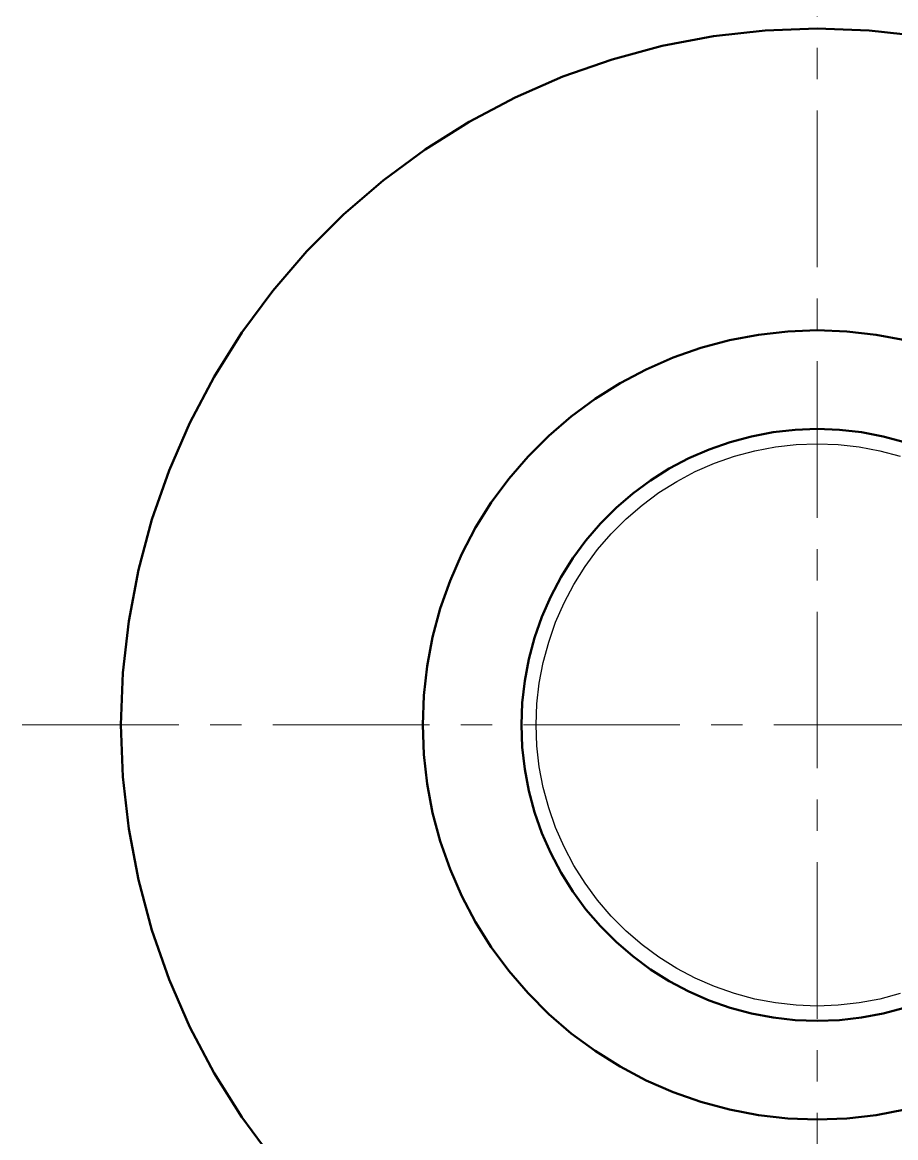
# Model space of a CAD drawing. Header units: millimetres. Extents: x 0 to 420, y 0 to 297.
# Drawn here: x 225.23 to 242.94, y 249.51 to 272.12 of the extents above; entities that cross this region are included whole.
import ezdxf

# ---------------------------------------------------------------- set-up
doc = ezdxf.new("R2010")
doc.units = ezdxf.units.MM
doc.linetypes.add('CENTER', pattern=[5.08, 3.175, -0.635, 0.635, -0.635])
doc.linetypes.add('DASHED', pattern=[1.524, 1.27, -0.254])
for name, color, linetype, lineweight in [('CENTER', 1, 'CENTER', 18), ('HIDDEN', 8, 'DASHED', 25), ('VISIBLE', 7, 'CONTINUOUS', 50)]:
    doc.layers.add(name, color=color, linetype=linetype, lineweight=lineweight)

msp = doc.modelspace()

# ---------------------------------------------------------------- linework, layer by layer
at = {"layer": 'CENTER'}
for p, q in [((241.35323, 241.76), (241.35323, 274)), ((225.23323, 257.88), (257.47323, 257.88))]:
    msp.add_line(p, q, dxfattribs=at)
at = {"layer": 'HIDDEN'}
for points in [[(239.24876, 271.84229), (238.21124, 271.64598)], [(240.29805, 271.96052), (239.24876, 271.84229)], [(241.35323, 272), (240.29805, 271.96052)], [(242.40842, 271.96052), (241.35323, 272)], [(243.45771, 271.84229), (242.40842, 271.96052)], [(238.21124, 271.64598), (237.19129, 271.37269)], [(237.19129, 271.37269), (236.19462, 271.02394)], [(236.19462, 271.02394), (235.2268, 270.60168)], [(235.2268, 270.60168), (234.29323, 270.10828)], [(234.29323, 270.10828), (233.39916, 269.54649)], [(233.39916, 269.54649), (232.54956, 268.91946)], [(232.54956, 268.91946), (231.7492, 268.23069)], [(231.7492, 268.23069), (231.00254, 267.48404)], [(231.00254, 267.48404), (230.31377, 266.68368)], [(230.31377, 266.68368), (229.68674, 265.83408)], [(229.68674, 265.83408), (229.12496, 264.94)], [(239.57307, 265.67942), (240.1609, 265.79065)], [(239.57307, 265.67942), (240.1609, 265.79065)], [(239.57307, 265.67942), (240.1609, 265.79065)], [(240.1609, 265.79065), (240.75539, 265.85763)], [(240.1609, 265.79065), (240.75539, 265.85763)], [(240.1609, 265.79065), (240.75539, 265.85763)], [(240.75539, 265.85763), (241.35323, 265.88)], [(240.75539, 265.85763), (241.35323, 265.88)], [(240.75539, 265.85763), (241.35323, 265.88)], [(241.35323, 265.88), (241.95108, 265.85763)], [(241.35323, 265.88), (241.95108, 265.85763)], [(241.35323, 265.88), (241.95108, 265.85763)], [(241.95108, 265.85763), (242.54557, 265.79065)], [(241.95108, 265.85763), (242.54557, 265.79065)], [(241.95108, 265.85763), (242.54557, 265.79065)], [(242.54557, 265.79065), (243.1334, 265.67942)], [(242.54557, 265.79065), (243.1334, 265.67942)], [(242.54557, 265.79065), (243.1334, 265.67942)], [(238.43051, 265.32699), (238.99519, 265.52458)], [(238.43051, 265.32699), (238.99519, 265.52458)], [(238.43051, 265.32699), (238.99519, 265.52458)], [(238.99519, 265.52458), (239.57307, 265.67942)], [(238.99519, 265.52458), (239.57307, 265.67942)], [(238.99519, 265.52458), (239.57307, 265.67942)], [(237.88217, 265.08775), (238.43051, 265.32699)], [(237.88217, 265.08775), (238.43051, 265.32699)], [(237.88217, 265.08775), (238.43051, 265.32699)], [(237.35323, 264.8082), (237.88217, 265.08775)], [(237.35323, 264.8082), (237.88217, 265.08775)], [(237.35323, 264.8082), (237.88217, 265.08775)], [(229.12496, 264.94), (228.63155, 264.00644)], [(236.84667, 264.48991), (237.35323, 264.8082)], [(236.84667, 264.48991), (237.35323, 264.8082)], [(236.84667, 264.48991), (237.35323, 264.8082)], [(236.36532, 264.13465), (236.84667, 264.48991)], [(236.36532, 264.13465), (236.84667, 264.48991)], [(236.36532, 264.13465), (236.84667, 264.48991)], [(235.91185, 263.74441), (236.36532, 264.13465)], [(235.91185, 263.74441), (236.36532, 264.13465)], [(235.91185, 263.74441), (236.36532, 264.13465)], [(228.63155, 264.00644), (228.2093, 263.03862)], [(235.48882, 263.32138), (235.91185, 263.74441)], [(235.48882, 263.32138), (235.91185, 263.74441)], [(235.48882, 263.32138), (235.91185, 263.74441)], [(239.5847, 263.61344), (240.01811, 263.72957)], [(240.01811, 263.72957), (239.5847, 263.61344)], [(240.01811, 263.72957), (239.5847, 263.61344)], [(239.5847, 263.61344), (240.01811, 263.72957)], [(239.5847, 263.61344), (240.01811, 263.72957)], [(239.85421, 263.68973), (239.85323, 263.68948)], [(239.85323, 263.68948), (239.85375, 263.68961)], [(239.85375, 263.68961), (239.85914, 263.691)], [(239.86052, 263.69135), (239.85421, 263.68973)], [(239.85914, 263.691), (239.87036, 263.69387)], [(239.87266, 263.69446), (239.86052, 263.69135)], [(239.87036, 263.69387), (239.88742, 263.69819)], [(239.89064, 263.699), (239.87266, 263.69446)], [(239.88742, 263.69819), (239.9103, 263.70391)], [(239.91442, 263.70493), (239.89064, 263.699)], [(239.9103, 263.70391), (239.93897, 263.71094)], [(239.94401, 263.71216), (239.91442, 263.70493)], [(239.93897, 263.71094), (239.97341, 263.71919)], [(239.97935, 263.72059), (239.94401, 263.71216)], [(239.97341, 263.71919), (240.01359, 263.72853)], [(240.02043, 263.7301), (239.97935, 263.72059)], [(240.01359, 263.72853), (240.05945, 263.73885)], [(240.01811, 263.72957), (240.45898, 263.81298)], [(240.45898, 263.81298), (240.01811, 263.72957)], [(240.45898, 263.81298), (240.01811, 263.72957)], [(240.01811, 263.72957), (240.45898, 263.81298)], [(240.01811, 263.72957), (240.45898, 263.81298)], [(240.06719, 263.74055), (240.02043, 263.7301)], [(240.05945, 263.73885), (240.11096, 263.74999)], [(240.11957, 263.7518), (240.06719, 263.74055)], [(240.11096, 263.74999), (240.16804, 263.76178)], [(240.17752, 263.76368), (240.11957, 263.7518)], [(240.16804, 263.76178), (240.23067, 263.77405)], [(240.24104, 263.77602), (240.17752, 263.76368)], [(240.23067, 263.77405), (240.299, 263.78666)], [(240.31025, 263.78865), (240.24104, 263.77602)], [(240.299, 263.78666), (240.37285, 263.79936)], [(240.38493, 263.80135), (240.31025, 263.78865)], [(240.37285, 263.79936), (240.45195, 263.81192)], [(240.46481, 263.81386), (240.38493, 263.80135)], [(240.45195, 263.81192), (240.536, 263.82408)], [(240.45898, 263.81298), (240.90485, 263.86322)], [(240.90485, 263.86322), (240.45898, 263.81298)], [(240.90485, 263.86322), (240.45898, 263.81298)], [(240.45898, 263.81298), (240.90485, 263.86322)], [(240.45898, 263.81298), (240.90485, 263.86322)], [(240.54958, 263.82593), (240.46481, 263.81386)], [(240.536, 263.82408), (240.62462, 263.8356)], [(240.63886, 263.83732), (240.54958, 263.82593)], [(240.62462, 263.8356), (240.71743, 263.84622)], [(240.73226, 263.84778), (240.63886, 263.83732)], [(240.71743, 263.84622), (240.814, 263.85572)], [(240.82935, 263.85709), (240.73226, 263.84778)], [(240.814, 263.85572), (240.91387, 263.86389)], [(240.92968, 263.86503), (240.82935, 263.85709)], [(240.90485, 263.86322), (241.35323, 263.88)], [(241.35323, 263.88), (240.90485, 263.86322)], [(241.35323, 263.88), (240.90485, 263.86322)], [(240.90485, 263.86322), (241.35323, 263.88)], [(240.90485, 263.86322), (241.35323, 263.88)], [(240.91387, 263.86389), (241.01657, 263.87055)], [(241.03274, 263.87143), (240.92968, 263.86503)], [(241.01657, 263.87055), (241.12157, 263.87553)], [(241.13805, 263.87614), (241.03274, 263.87143)], [(241.12157, 263.87553), (241.22836, 263.8787)], [(241.24506, 263.87902), (241.13805, 263.87614)], [(241.22836, 263.8787), (241.29065, 263.87967)], [(241.35323, 263.88), (241.24506, 263.87902)], [(241.29065, 263.87967), (241.35323, 263.88)], [(241.35323, 263.88), (241.80162, 263.86322)], [(241.80162, 263.86322), (241.35323, 263.88)], [(241.4159, 263.87967), (241.35323, 263.88)], [(241.35323, 263.88), (241.46141, 263.87902)], [(241.80162, 263.86322), (241.35323, 263.88)], [(241.35323, 263.88), (241.80162, 263.86322)], [(241.35323, 263.88), (241.80162, 263.86322)], [(241.47825, 263.8787), (241.4159, 263.87967)], [(241.46141, 263.87902), (241.56842, 263.87614)], [(241.58504, 263.87552), (241.47825, 263.8787)], [(241.56842, 263.87614), (241.67373, 263.87143)], [(241.69003, 263.87054), (241.58504, 263.87552)], [(241.67373, 263.87143), (241.77679, 263.86503)], [(241.79271, 263.86388), (241.69003, 263.87054)], [(241.77679, 263.86503), (241.87712, 263.85709)], [(241.89257, 263.85571), (241.79271, 263.86388)], [(241.80162, 263.86322), (242.24749, 263.81298)], [(242.24749, 263.81298), (241.80162, 263.86322)], [(242.24749, 263.81298), (241.80162, 263.86322)], [(241.80162, 263.86322), (242.24749, 263.81298)], [(241.80162, 263.86322), (242.24749, 263.81298)], [(241.87712, 263.85709), (241.97421, 263.84778)], [(241.98912, 263.84621), (241.89257, 263.85571)], [(241.97421, 263.84778), (242.06761, 263.83732)], [(242.08192, 263.83559), (241.98912, 263.84621)], [(242.06761, 263.83732), (242.15689, 263.82593)], [(242.17052, 263.82408), (242.08192, 263.83559)], [(242.15689, 263.82593), (242.24166, 263.81386)], [(242.25455, 263.81192), (242.17052, 263.82408)], [(242.24166, 263.81386), (242.32154, 263.80135)], [(242.24749, 263.81298), (242.68836, 263.72957)], [(242.68836, 263.72957), (242.24749, 263.81298)], [(242.68836, 263.72957), (242.24749, 263.81298)], [(242.24749, 263.81298), (242.68836, 263.72957)], [(242.24749, 263.81298), (242.68836, 263.72957)], [(242.33365, 263.79936), (242.25455, 263.81192)], [(242.32154, 263.80135), (242.39622, 263.78865)], [(242.40749, 263.78665), (242.33365, 263.79936)], [(242.39622, 263.78865), (242.46543, 263.77602)], [(242.47581, 263.77405), (242.40749, 263.78665)], [(242.46543, 263.77602), (242.52895, 263.76368)], [(242.53844, 263.76178), (242.47581, 263.77405)], [(242.52895, 263.76368), (242.5869, 263.7518)], [(242.59552, 263.74999), (242.53844, 263.76178)], [(242.5869, 263.7518), (242.63928, 263.74055)], [(242.64702, 263.73885), (242.59552, 263.74999)], [(242.63928, 263.74055), (242.68604, 263.7301)], [(242.69289, 263.72853), (242.64702, 263.73885)], [(242.68604, 263.7301), (242.72711, 263.72059)], [(242.68836, 263.72957), (243.12177, 263.61344)], [(243.12177, 263.61344), (242.68836, 263.72957)], [(243.12177, 263.61344), (242.68836, 263.72957)], [(242.68836, 263.72957), (243.12177, 263.61344)], [(242.68836, 263.72957), (243.12177, 263.61344)], [(242.73306, 263.71918), (242.69289, 263.72853)], [(242.72711, 263.72059), (242.76246, 263.71216)], [(242.76751, 263.71094), (242.73306, 263.71918)], [(242.76246, 263.71216), (242.79204, 263.70493)], [(242.79618, 263.70391), (242.76751, 263.71094)], [(242.79204, 263.70493), (242.81583, 263.699)], [(242.81905, 263.69819), (242.79618, 263.70391)], [(242.81583, 263.699), (242.83381, 263.69446)], [(242.83611, 263.69387), (242.81905, 263.69819)], [(242.83381, 263.69446), (242.84595, 263.69135)], [(242.84733, 263.691), (242.83611, 263.69387)], [(242.84595, 263.69135), (242.85226, 263.68973)], [(242.85272, 263.68961), (242.84733, 263.691)], [(242.85226, 263.68973), (242.85323, 263.68948)], [(242.85323, 263.68948), (242.85272, 263.68961)], [(238.74993, 263.28581), (239.16119, 263.46524)], [(239.16119, 263.46524), (238.74993, 263.28581)], [(239.16119, 263.46524), (238.74993, 263.28581)], [(238.74993, 263.28581), (239.16119, 263.46524)], [(238.74993, 263.28581), (239.16119, 263.46524)], [(239.16119, 263.46524), (239.5847, 263.61344)], [(239.5847, 263.61344), (239.16119, 263.46524)], [(239.5847, 263.61344), (239.16119, 263.46524)], [(239.16119, 263.46524), (239.5847, 263.61344)], [(239.16119, 263.46524), (239.5847, 263.61344)], [(240.08487, 263.43709), (240.50369, 263.51634)], [(240.08487, 263.43709), (240.50369, 263.51634)], [(240.50369, 263.51634), (240.92727, 263.56406)], [(240.50369, 263.51634), (240.92727, 263.56406)], [(240.92727, 263.56406), (241.35323, 263.58)], [(240.92727, 263.56406), (241.35323, 263.58)], [(241.35323, 263.58), (241.7792, 263.56406)], [(241.35323, 263.58), (241.7792, 263.56406)], [(241.7792, 263.56406), (242.20278, 263.51634)], [(241.7792, 263.56406), (242.20278, 263.51634)], [(242.20278, 263.51634), (242.6216, 263.43709)], [(242.20278, 263.51634), (242.6216, 263.43709)], [(235.09858, 262.86792), (235.48882, 263.32138)], [(235.09858, 262.86792), (235.48882, 263.32138)], [(235.09858, 262.86792), (235.48882, 263.32138)], [(238.35323, 263.07615), (238.74993, 263.28581)], [(238.74993, 263.28581), (238.35323, 263.07615)], [(238.74993, 263.28581), (238.35323, 263.07615)], [(238.35323, 263.07615), (238.74993, 263.28581)], [(238.35323, 263.07615), (238.74993, 263.28581)], [(239.27079, 263.18598), (239.67313, 263.32676)], [(239.27079, 263.18598), (239.67313, 263.32676)], [(239.67313, 263.32676), (240.08487, 263.43709)], [(239.67313, 263.32676), (240.08487, 263.43709)], [(242.6216, 263.43709), (243.03334, 263.32676)], [(242.6216, 263.43709), (243.03334, 263.32676)], [(228.2093, 263.03862), (227.86055, 262.04194)], [(237.97331, 262.83743), (238.35323, 263.07615)], [(238.35323, 263.07615), (237.97331, 262.83743)], [(238.35323, 263.07615), (237.97331, 262.83743)], [(237.97331, 262.83743), (238.35323, 263.07615)], [(237.97331, 262.83743), (238.35323, 263.07615)], [(238.50323, 262.81634), (238.8801, 263.01552)], [(238.50323, 262.81634), (238.8801, 263.01552)], [(238.8801, 263.01552), (239.27079, 263.18598)], [(238.8801, 263.01552), (239.27079, 263.18598)], [(234.74332, 262.38656), (235.09858, 262.86792)], [(234.74332, 262.38656), (235.09858, 262.86792)], [(234.74332, 262.38656), (235.09858, 262.86792)], [(237.6123, 262.57099), (237.97331, 262.83743)], [(237.97331, 262.83743), (237.6123, 262.57099)], [(237.97331, 262.83743), (237.6123, 262.57099)], [(237.6123, 262.57099), (237.97331, 262.83743)], [(237.6123, 262.57099), (237.97331, 262.83743)], [(238.14231, 262.58956), (238.50323, 262.81634)], [(238.14231, 262.58956), (238.50323, 262.81634)], [(237.2722, 262.27831), (237.6123, 262.57099)], [(237.6123, 262.57099), (237.2722, 262.27831)], [(237.6123, 262.57099), (237.2722, 262.27831)], [(237.2722, 262.27831), (237.6123, 262.57099)], [(237.2722, 262.27831), (237.6123, 262.57099)], [(237.79934, 262.33644), (238.14231, 262.58956)], [(237.79934, 262.33644), (238.14231, 262.58956)], [(234.42503, 261.88), (234.74332, 262.38656)], [(234.42503, 261.88), (234.74332, 262.38656)], [(234.42503, 261.88), (234.74332, 262.38656)], [(237.47625, 262.0584), (237.79934, 262.33644)], [(237.47625, 262.0584), (237.79934, 262.33644)], [(236.95492, 261.96104), (237.2722, 262.27831)], [(237.2722, 262.27831), (236.95492, 261.96104)], [(237.2722, 262.27831), (236.95492, 261.96104)], [(236.95492, 261.96104), (237.2722, 262.27831)], [(236.95492, 261.96104), (237.2722, 262.27831)], [(227.86055, 262.04194), (227.58725, 261.022)], [(234.14548, 261.35107), (234.42503, 261.88)], [(234.14548, 261.35107), (234.42503, 261.88)], [(234.14548, 261.35107), (234.42503, 261.88)], [(236.66225, 261.62094), (236.95492, 261.96104)], [(236.95492, 261.96104), (236.66225, 261.62094)], [(236.95492, 261.96104), (236.66225, 261.62094)], [(236.66225, 261.62094), (236.95492, 261.96104)], [(236.66225, 261.62094), (236.95492, 261.96104)], [(237.17484, 261.75698), (237.47625, 262.0584)], [(237.17484, 261.75698), (237.47625, 262.0584)], [(236.8968, 261.43389), (237.17484, 261.75698)], [(236.8968, 261.43389), (237.17484, 261.75698)], [(236.3958, 261.25992), (236.66225, 261.62094)], [(236.66225, 261.62094), (236.3958, 261.25992)], [(236.66225, 261.62094), (236.3958, 261.25992)], [(236.3958, 261.25992), (236.66225, 261.62094)], [(236.3958, 261.25992), (236.66225, 261.62094)], [(236.64367, 261.09092), (236.8968, 261.43389)], [(236.64367, 261.09092), (236.8968, 261.43389)], [(233.90624, 260.80273), (234.14548, 261.35107)], [(233.90624, 260.80273), (234.14548, 261.35107)], [(233.90624, 260.80273), (234.14548, 261.35107)], [(236.15708, 260.88), (236.3958, 261.25992)], [(236.3958, 261.25992), (236.15708, 260.88)], [(236.3958, 261.25992), (236.15708, 260.88)], [(236.15708, 260.88), (236.3958, 261.25992)], [(236.15708, 260.88), (236.3958, 261.25992)], [(227.58725, 261.022), (227.39094, 259.98448)], [(236.41689, 260.73), (236.64367, 261.09092)], [(236.41689, 260.73), (236.64367, 261.09092)], [(233.70865, 260.23804), (233.90624, 260.80273)], [(233.70865, 260.23804), (233.90624, 260.80273)], [(233.70865, 260.23804), (233.90624, 260.80273)], [(235.94742, 260.4833), (236.15708, 260.88)], [(236.15708, 260.88), (235.94742, 260.4833)], [(236.15708, 260.88), (235.94742, 260.4833)], [(235.94742, 260.4833), (236.15708, 260.88)], [(235.94742, 260.4833), (236.15708, 260.88)], [(236.21771, 260.35314), (236.41689, 260.73)], [(236.21771, 260.35314), (236.41689, 260.73)], [(235.76799, 260.07205), (235.94742, 260.4833)], [(235.94742, 260.4833), (235.76799, 260.07205)], [(235.94742, 260.4833), (235.76799, 260.07205)], [(235.76799, 260.07205), (235.94742, 260.4833)], [(235.76799, 260.07205), (235.94742, 260.4833)], [(236.04725, 259.96244), (236.21771, 260.35314)], [(236.04725, 259.96244), (236.21771, 260.35314)], [(233.55381, 259.66017), (233.70865, 260.23804)], [(233.55381, 259.66017), (233.70865, 260.23804)], [(233.55381, 259.66017), (233.70865, 260.23804)], [(235.6198, 259.64853), (235.76799, 260.07205)], [(235.76799, 260.07205), (235.6198, 259.64853)], [(235.76799, 260.07205), (235.6198, 259.64853)], [(235.6198, 259.64853), (235.76799, 260.07205)], [(235.6198, 259.64853), (235.76799, 260.07205)], [(227.39094, 259.98448), (227.27272, 258.93519)], [(235.90647, 259.5601), (236.04725, 259.96244)], [(235.90647, 259.5601), (236.04725, 259.96244)], [(233.44259, 259.07234), (233.55381, 259.66017)], [(233.44259, 259.07234), (233.55381, 259.66017)], [(233.44259, 259.07234), (233.55381, 259.66017)], [(235.50367, 259.21513), (235.6198, 259.64853)], [(235.6198, 259.64853), (235.50367, 259.21513)], [(235.6198, 259.64853), (235.50367, 259.21513)], [(235.50367, 259.21513), (235.6198, 259.64853)], [(235.50367, 259.21513), (235.6198, 259.64853)], [(235.79615, 259.14837), (235.90647, 259.5601)], [(235.79615, 259.14837), (235.90647, 259.5601)], [(235.42025, 258.77425), (235.50367, 259.21513)], [(235.50367, 259.21513), (235.42025, 258.77425)], [(235.50367, 259.21513), (235.42025, 258.77425)], [(235.42025, 258.77425), (235.50367, 259.21513)], [(235.42025, 258.77425), (235.50367, 259.21513)], [(227.27272, 258.93519), (227.23323, 257.88)], [(233.3756, 258.47784), (233.44259, 259.07234)], [(233.3756, 258.47784), (233.44259, 259.07234)], [(233.3756, 258.47784), (233.44259, 259.07234)], [(235.7169, 258.72954), (235.79615, 259.14837)], [(235.7169, 258.72954), (235.79615, 259.14837)], [(235.37001, 258.32838), (235.42025, 258.77425)], [(235.42025, 258.77425), (235.37001, 258.32838)], [(235.42025, 258.77425), (235.37001, 258.32838)], [(235.37001, 258.32838), (235.42025, 258.77425)], [(235.37001, 258.32838), (235.42025, 258.77425)], [(235.66917, 258.30596), (235.7169, 258.72954)], [(235.66917, 258.30596), (235.7169, 258.72954)], [(233.35323, 257.88), (233.3756, 258.47784)], [(233.35323, 257.88), (233.3756, 258.47784)], [(233.35323, 257.88), (233.3756, 258.47784)], [(235.35323, 257.88), (235.37001, 258.32838)], [(235.37001, 258.32838), (235.35323, 257.88)], [(235.37001, 258.32838), (235.35323, 257.88)], [(235.35323, 257.88), (235.37001, 258.32838)], [(235.35323, 257.88), (235.37001, 258.32838)], [(235.65323, 257.88), (235.66917, 258.30596)], [(235.65323, 257.88), (235.66917, 258.30596)], [(227.23323, 257.88), (227.27272, 256.82481)], [(233.3756, 257.28216), (233.35323, 257.88)], [(233.3756, 257.28216), (233.35323, 257.88)], [(233.3756, 257.28216), (233.35323, 257.88)], [(235.37001, 257.43162), (235.35323, 257.88)], [(235.35323, 257.88), (235.37001, 257.43162)], [(235.35323, 257.88), (235.37001, 257.43162)], [(235.37001, 257.43162), (235.35323, 257.88)], [(235.37001, 257.43162), (235.35323, 257.88)], [(235.66917, 257.45404), (235.65323, 257.88)], [(235.66917, 257.45404), (235.65323, 257.88)], [(235.42025, 256.98575), (235.37001, 257.43162)], [(235.37001, 257.43162), (235.42025, 256.98575)], [(235.37001, 257.43162), (235.42025, 256.98575)], [(235.42025, 256.98575), (235.37001, 257.43162)], [(235.42025, 256.98575), (235.37001, 257.43162)], [(235.7169, 257.03046), (235.66917, 257.45404)], [(235.7169, 257.03046), (235.66917, 257.45404)], [(233.44259, 256.68766), (233.3756, 257.28216)], [(233.44259, 256.68766), (233.3756, 257.28216)], [(233.44259, 256.68766), (233.3756, 257.28216)], [(235.50367, 256.54487), (235.42025, 256.98575)], [(235.42025, 256.98575), (235.50367, 256.54487)], [(235.42025, 256.98575), (235.50367, 256.54487)], [(235.50367, 256.54487), (235.42025, 256.98575)], [(235.50367, 256.54487), (235.42025, 256.98575)], [(235.79615, 256.61163), (235.7169, 257.03046)], [(235.79615, 256.61163), (235.7169, 257.03046)], [(227.27272, 256.82481), (227.39094, 255.77552)], [(233.55381, 256.09983), (233.44259, 256.68766)], [(233.55381, 256.09983), (233.44259, 256.68766)], [(233.55381, 256.09983), (233.44259, 256.68766)], [(235.6198, 256.11147), (235.50367, 256.54487)], [(235.50367, 256.54487), (235.6198, 256.11147)], [(235.50367, 256.54487), (235.6198, 256.11147)], [(235.6198, 256.11147), (235.50367, 256.54487)], [(235.6198, 256.11147), (235.50367, 256.54487)], [(235.90647, 256.1999), (235.79615, 256.61163)], [(235.90647, 256.1999), (235.79615, 256.61163)], [(233.70865, 255.52196), (233.55381, 256.09983)], [(233.70865, 255.52196), (233.55381, 256.09983)], [(233.70865, 255.52196), (233.55381, 256.09983)], [(235.76799, 255.68795), (235.6198, 256.11147)], [(235.6198, 256.11147), (235.76799, 255.68795)], [(235.6198, 256.11147), (235.76799, 255.68795)], [(235.76799, 255.68795), (235.6198, 256.11147)], [(235.76799, 255.68795), (235.6198, 256.11147)], [(236.04725, 255.79756), (235.90647, 256.1999)], [(236.04725, 255.79756), (235.90647, 256.1999)], [(227.39094, 255.77552), (227.58725, 254.738)], [(236.21771, 255.40686), (236.04725, 255.79756)], [(236.21771, 255.40686), (236.04725, 255.79756)], [(235.94742, 255.2767), (235.76799, 255.68795)], [(235.76799, 255.68795), (235.94742, 255.2767)], [(235.76799, 255.68795), (235.94742, 255.2767)], [(235.94742, 255.2767), (235.76799, 255.68795)], [(235.94742, 255.2767), (235.76799, 255.68795)], [(233.90624, 254.95727), (233.70865, 255.52196)], [(233.90624, 254.95727), (233.70865, 255.52196)], [(233.90624, 254.95727), (233.70865, 255.52196)], [(236.41689, 255.03), (236.21771, 255.40686)], [(236.41689, 255.03), (236.21771, 255.40686)], [(236.15708, 254.88), (235.94742, 255.2767)], [(235.94742, 255.2767), (236.15708, 254.88)], [(235.94742, 255.2767), (236.15708, 254.88)], [(236.15708, 254.88), (235.94742, 255.2767)], [(236.15708, 254.88), (235.94742, 255.2767)], [(234.14548, 254.40893), (233.90624, 254.95727)], [(234.14548, 254.40893), (233.90624, 254.95727)], [(234.14548, 254.40893), (233.90624, 254.95727)], [(236.3958, 254.50008), (236.15708, 254.88)], [(236.15708, 254.88), (236.3958, 254.50008)], [(236.15708, 254.88), (236.3958, 254.50008)], [(236.3958, 254.50008), (236.15708, 254.88)], [(236.3958, 254.50008), (236.15708, 254.88)], [(236.64367, 254.66908), (236.41689, 255.03)], [(236.64367, 254.66908), (236.41689, 255.03)], [(227.58725, 254.738), (227.86055, 253.71806)], [(236.8968, 254.32611), (236.64367, 254.66908)], [(236.8968, 254.32611), (236.64367, 254.66908)], [(234.42503, 253.88), (234.14548, 254.40893)], [(234.42503, 253.88), (234.14548, 254.40893)], [(234.42503, 253.88), (234.14548, 254.40893)], [(236.66225, 254.13906), (236.3958, 254.50008)], [(236.3958, 254.50008), (236.66225, 254.13906)], [(236.3958, 254.50008), (236.66225, 254.13906)], [(236.66225, 254.13906), (236.3958, 254.50008)], [(236.66225, 254.13906), (236.3958, 254.50008)], [(237.17484, 254.00302), (236.8968, 254.32611)], [(237.17484, 254.00302), (236.8968, 254.32611)], [(236.95492, 253.79896), (236.66225, 254.13906)], [(236.66225, 254.13906), (236.95492, 253.79896)], [(236.66225, 254.13906), (236.95492, 253.79896)], [(236.95492, 253.79896), (236.66225, 254.13906)], [(236.95492, 253.79896), (236.66225, 254.13906)], [(237.47625, 253.7016), (237.17484, 254.00302)], [(237.47625, 253.7016), (237.17484, 254.00302)], [(234.74332, 253.37344), (234.42503, 253.88)], [(234.74332, 253.37344), (234.42503, 253.88)], [(234.74332, 253.37344), (234.42503, 253.88)], [(237.2722, 253.48169), (236.95492, 253.79896)], [(236.95492, 253.79896), (237.2722, 253.48169)], [(236.95492, 253.79896), (237.2722, 253.48169)], [(237.2722, 253.48169), (236.95492, 253.79896)], [(237.2722, 253.48169), (236.95492, 253.79896)], [(227.86055, 253.71806), (228.2093, 252.72138)], [(237.79934, 253.42356), (237.47625, 253.7016)], [(237.79934, 253.42356), (237.47625, 253.7016)], [(235.09858, 252.89208), (234.74332, 253.37344)], [(235.09858, 252.89208), (234.74332, 253.37344)], [(235.09858, 252.89208), (234.74332, 253.37344)], [(237.6123, 253.18901), (237.2722, 253.48169)], [(237.2722, 253.48169), (237.6123, 253.18901)], [(237.2722, 253.48169), (237.6123, 253.18901)], [(237.6123, 253.18901), (237.2722, 253.48169)], [(237.6123, 253.18901), (237.2722, 253.48169)], [(238.14231, 253.17044), (237.79934, 253.42356)], [(238.14231, 253.17044), (237.79934, 253.42356)], [(237.97331, 252.92257), (237.6123, 253.18901)], [(237.6123, 253.18901), (237.97331, 252.92257)], [(237.6123, 253.18901), (237.97331, 252.92257)], [(237.97331, 252.92257), (237.6123, 253.18901)], [(237.97331, 252.92257), (237.6123, 253.18901)], [(238.50323, 252.94366), (238.14231, 253.17044)], [(238.50323, 252.94366), (238.14231, 253.17044)], [(235.48882, 252.43862), (235.09858, 252.89208)], [(235.48882, 252.43862), (235.09858, 252.89208)], [(235.48882, 252.43862), (235.09858, 252.89208)], [(238.35323, 252.68385), (237.97331, 252.92257)], [(237.97331, 252.92257), (238.35323, 252.68385)], [(237.97331, 252.92257), (238.35323, 252.68385)], [(238.35323, 252.68385), (237.97331, 252.92257)], [(238.35323, 252.68385), (237.97331, 252.92257)], [(238.8801, 252.74448), (238.50323, 252.94366)], [(238.8801, 252.74448), (238.50323, 252.94366)], [(228.2093, 252.72138), (228.63155, 251.75356)], [(238.74993, 252.47419), (238.35323, 252.68385)], [(238.35323, 252.68385), (238.74993, 252.47419)], [(238.35323, 252.68385), (238.74993, 252.47419)], [(238.74993, 252.47419), (238.35323, 252.68385)], [(238.74993, 252.47419), (238.35323, 252.68385)], [(239.27079, 252.57402), (238.8801, 252.74448)], [(239.27079, 252.57402), (238.8801, 252.74448)], [(235.91185, 252.01559), (235.48882, 252.43862)], [(235.91185, 252.01559), (235.48882, 252.43862)], [(235.91185, 252.01559), (235.48882, 252.43862)], [(239.16119, 252.29476), (238.74993, 252.47419)], [(238.74993, 252.47419), (239.16119, 252.29476)], [(238.74993, 252.47419), (239.16119, 252.29476)], [(239.16119, 252.29476), (238.74993, 252.47419)], [(239.16119, 252.29476), (238.74993, 252.47419)], [(239.67313, 252.43324), (239.27079, 252.57402)], [(239.67313, 252.43324), (239.27079, 252.57402)], [(240.08487, 252.32291), (239.67313, 252.43324)], [(240.08487, 252.32291), (239.67313, 252.43324)], [(243.03334, 252.43324), (242.6216, 252.32291)], [(243.03334, 252.43324), (242.6216, 252.32291)], [(239.5847, 252.14656), (239.16119, 252.29476)], [(239.16119, 252.29476), (239.5847, 252.14656)], [(239.16119, 252.29476), (239.5847, 252.14656)], [(239.5847, 252.14656), (239.16119, 252.29476)], [(239.5847, 252.14656), (239.16119, 252.29476)], [(240.01811, 252.03043), (239.5847, 252.14656)], [(239.5847, 252.14656), (240.01811, 252.03043)], [(239.5847, 252.14656), (240.01811, 252.03043)], [(240.01811, 252.03043), (239.5847, 252.14656)], [(240.01811, 252.03043), (239.5847, 252.14656)], [(240.50369, 252.24366), (240.08487, 252.32291)], [(240.50369, 252.24366), (240.08487, 252.32291)], [(240.92727, 252.19594), (240.50369, 252.24366)], [(240.92727, 252.19594), (240.50369, 252.24366)], [(241.35323, 252.18), (240.92727, 252.19594)], [(241.35323, 252.18), (240.92727, 252.19594)], [(241.7792, 252.19594), (241.35323, 252.18)], [(241.7792, 252.19594), (241.35323, 252.18)], [(242.20278, 252.24366), (241.7792, 252.19594)], [(242.20278, 252.24366), (241.7792, 252.19594)], [(242.6216, 252.32291), (242.20278, 252.24366)], [(242.6216, 252.32291), (242.20278, 252.24366)], [(243.12177, 252.14656), (242.68836, 252.03043)], [(242.68836, 252.03043), (243.12177, 252.14656)], [(242.68836, 252.03043), (243.12177, 252.14656)], [(243.12177, 252.14656), (242.68836, 252.03043)], [(243.12177, 252.14656), (242.68836, 252.03043)], [(236.36532, 251.62535), (235.91185, 252.01559)], [(236.36532, 251.62535), (235.91185, 252.01559)], [(236.36532, 251.62535), (235.91185, 252.01559)], [(239.85323, 252.07052), (239.85327, 252.07051)], [(239.85552, 252.06994), (239.85323, 252.07052)], [(239.85327, 252.07051), (239.85688, 252.06958)], [(239.86361, 252.06786), (239.85552, 252.06994)], [(239.85688, 252.06958), (239.86634, 252.06716)], [(239.87755, 252.0643), (239.86361, 252.06786)], [(239.86634, 252.06716), (239.88164, 252.06326)], [(239.89731, 252.05932), (239.87755, 252.0643)], [(239.88164, 252.06326), (239.90277, 252.05796)], [(239.92289, 252.05298), (239.89731, 252.05932)], [(239.90277, 252.05796), (239.92971, 252.05131)], [(239.95427, 252.04537), (239.92289, 252.05298)], [(239.92971, 252.05131), (239.96244, 252.04342)], [(239.9914, 252.03659), (239.95427, 252.04537)], [(239.96244, 252.04342), (240.00091, 252.03438)], [(240.03426, 252.02677), (239.9914, 252.03659)], [(240.00091, 252.03438), (240.0451, 252.02434)], [(240.45898, 251.94702), (240.01811, 252.03043)], [(240.01811, 252.03043), (240.45898, 251.94702)], [(240.01811, 252.03043), (240.45898, 251.94702)], [(240.45898, 251.94702), (240.01811, 252.03043)], [(240.45898, 251.94702), (240.01811, 252.03043)], [(240.08283, 252.01604), (240.03426, 252.02677)], [(240.0451, 252.02434), (240.09495, 252.01342)], [(240.13708, 252.00455), (240.08283, 252.01604)], [(240.09495, 252.01342), (240.1504, 252.0018)], [(240.19692, 251.99248), (240.13708, 252.00455)], [(240.1504, 252.0018), (240.21139, 251.98965)], [(240.26222, 251.98003), (240.19692, 251.99248)], [(240.21139, 251.98965), (240.27807, 251.97712)], [(240.33284, 251.9674), (240.26222, 251.98003)], [(240.27807, 251.97712), (240.35035, 251.96441)], [(240.40861, 251.95483), (240.33284, 251.9674)], [(240.35035, 251.96441), (240.42797, 251.95177)], [(240.48932, 251.94252), (240.40861, 251.95483)], [(240.42797, 251.95177), (240.51063, 251.93946)], [(240.90485, 251.89678), (240.45898, 251.94702)], [(240.45898, 251.94702), (240.90485, 251.89678)], [(240.45898, 251.94702), (240.90485, 251.89678)], [(240.90485, 251.89678), (240.45898, 251.94702)], [(240.90485, 251.89678), (240.45898, 251.94702)], [(240.57477, 251.93072), (240.48932, 251.94252)], [(240.51063, 251.93946), (240.59799, 251.92772)], [(240.6647, 251.91964), (240.57477, 251.93072)], [(240.59799, 251.92772), (240.68966, 251.91681)], [(240.75884, 251.90951), (240.6647, 251.91964)], [(240.68966, 251.91681), (240.78522, 251.90695)], [(242.24749, 251.94702), (241.80162, 251.89678)], [(241.80162, 251.89678), (242.24749, 251.94702)], [(241.80162, 251.89678), (242.24749, 251.94702)], [(242.24749, 251.94702), (241.80162, 251.89678)], [(242.24749, 251.94702), (241.80162, 251.89678)], [(241.97421, 251.91222), (242.06761, 251.92268)], [(242.08529, 251.92483), (241.99326, 251.91423)], [(242.06761, 251.92268), (242.15689, 251.93407)], [(242.17304, 251.93627), (242.08529, 251.92483)], [(242.15689, 251.93407), (242.24166, 251.94614)], [(242.25621, 251.94834), (242.17304, 251.93627)], [(242.24166, 251.94614), (242.32154, 251.95865)], [(242.68836, 252.03043), (242.24749, 251.94702)], [(242.24749, 251.94702), (242.68836, 252.03043)], [(242.24749, 251.94702), (242.68836, 252.03043)], [(242.68836, 252.03043), (242.24749, 251.94702)], [(242.68836, 252.03043), (242.24749, 251.94702)], [(242.33456, 251.96079), (242.25621, 251.94834)], [(242.32154, 251.95865), (242.39622, 251.97135)], [(242.40784, 251.97341), (242.33456, 251.96079)], [(242.39622, 251.97135), (242.46543, 251.98398)], [(242.47585, 251.98596), (242.40784, 251.97341)], [(242.46543, 251.98398), (242.52895, 251.99632)], [(242.53844, 251.99822), (242.47585, 251.98596)], [(242.52895, 251.99632), (242.5869, 252.0082)], [(242.59552, 252.01001), (242.53844, 251.99822)], [(242.5869, 252.0082), (242.63928, 252.01945)], [(242.64702, 252.02115), (242.59552, 252.01001)], [(242.63928, 252.01945), (242.68604, 252.0299)], [(242.69289, 252.03147), (242.64702, 252.02115)], [(242.68604, 252.0299), (242.72711, 252.03941)], [(242.73306, 252.04082), (242.69289, 252.03147)], [(242.72711, 252.03941), (242.76246, 252.04784)], [(242.76751, 252.04906), (242.73306, 252.04082)], [(242.76246, 252.04784), (242.79204, 252.05507)], [(242.79618, 252.05609), (242.76751, 252.04906)], [(242.79204, 252.05507), (242.81583, 252.061)], [(242.81905, 252.06181), (242.79618, 252.05609)], [(242.81583, 252.061), (242.83381, 252.06554)], [(242.83611, 252.06613), (242.81905, 252.06181)], [(242.83381, 252.06554), (242.84595, 252.06865)], [(242.84733, 252.069), (242.83611, 252.06613)], [(242.84595, 252.06865), (242.85226, 252.07027)], [(242.85272, 252.07039), (242.84733, 252.069)], [(242.85226, 252.07027), (242.85323, 252.07052)], [(242.85323, 252.07052), (242.85272, 252.07039)], [(228.63155, 251.75356), (229.12496, 250.82)], [(240.85668, 251.90058), (240.75884, 251.90951)], [(240.78522, 251.90695), (240.88423, 251.89836)], [(240.95752, 251.89306), (240.85668, 251.90058)], [(240.88423, 251.89836), (240.98621, 251.89124)], [(241.35323, 251.88), (240.90485, 251.89678)], [(240.90485, 251.89678), (241.35323, 251.88)], [(240.90485, 251.89678), (241.35323, 251.88)], [(241.35323, 251.88), (240.90485, 251.89678)], [(241.35323, 251.88), (240.90485, 251.89678)], [(241.06078, 251.88713), (240.95752, 251.89306)], [(240.98621, 251.89124), (241.09065, 251.88575)], [(241.16585, 251.88293), (241.06078, 251.88713)], [(241.09065, 251.88575), (241.19703, 251.88203)], [(241.27209, 251.88055), (241.16585, 251.88293)], [(241.19703, 251.88203), (241.27487, 251.88051)], [(241.37886, 251.88005), (241.27209, 251.88055)], [(241.27487, 251.88051), (241.35323, 251.88)], [(241.80162, 251.89678), (241.35323, 251.88)], [(241.35323, 251.88), (241.80162, 251.89678)], [(241.35323, 251.88), (241.80162, 251.89678)], [(241.80162, 251.89678), (241.35323, 251.88)], [(241.80162, 251.89678), (241.35323, 251.88)], [(241.35323, 251.88), (241.46141, 251.88098)], [(241.48549, 251.88146), (241.37886, 251.88005)], [(241.46141, 251.88098), (241.56842, 251.88386)], [(241.59131, 251.88473), (241.48549, 251.88146)], [(241.56842, 251.88386), (241.67373, 251.88857)], [(241.69566, 251.88978), (241.59131, 251.88473)], [(241.67373, 251.88857), (241.77679, 251.89497)], [(241.79787, 251.8965), (241.69566, 251.88978)], [(241.77679, 251.89497), (241.87712, 251.90291)], [(241.89728, 251.90472), (241.79787, 251.8965)], [(241.87712, 251.90291), (241.97421, 251.91222)], [(241.99326, 251.91423), (241.89728, 251.90472)], [(236.84667, 251.27009), (236.36532, 251.62535)], [(236.84667, 251.27009), (236.36532, 251.62535)], [(236.84667, 251.27009), (236.36532, 251.62535)], [(237.35323, 250.9518), (236.84667, 251.27009)], [(237.35323, 250.9518), (236.84667, 251.27009)], [(237.35323, 250.9518), (236.84667, 251.27009)], [(229.12496, 250.82), (229.68674, 249.92592)], [(237.88217, 250.67225), (237.35323, 250.9518)], [(237.88217, 250.67225), (237.35323, 250.9518)], [(237.88217, 250.67225), (237.35323, 250.9518)], [(238.43051, 250.43301), (237.88217, 250.67225)], [(238.43051, 250.43301), (237.88217, 250.67225)], [(238.43051, 250.43301), (237.88217, 250.67225)], [(238.99519, 250.23542), (238.43051, 250.43301)], [(238.99519, 250.23542), (238.43051, 250.43301)], [(238.99519, 250.23542), (238.43051, 250.43301)], [(239.57307, 250.08058), (238.99519, 250.23542)], [(239.57307, 250.08058), (238.99519, 250.23542)], [(239.57307, 250.08058), (238.99519, 250.23542)], [(229.68674, 249.92592), (230.31377, 249.07632)], [(240.1609, 249.96935), (239.57307, 250.08058)], [(240.1609, 249.96935), (239.57307, 250.08058)], [(240.1609, 249.96935), (239.57307, 250.08058)], [(240.75539, 249.90237), (240.1609, 249.96935)], [(240.75539, 249.90237), (240.1609, 249.96935)], [(240.75539, 249.90237), (240.1609, 249.96935)], [(241.35323, 249.88), (240.75539, 249.90237)], [(241.35323, 249.88), (240.75539, 249.90237)], [(241.35323, 249.88), (240.75539, 249.90237)], [(241.95108, 249.90237), (241.35323, 249.88)], [(241.95108, 249.90237), (241.35323, 249.88)], [(241.95108, 249.90237), (241.35323, 249.88)], [(242.54557, 249.96935), (241.95108, 249.90237)], [(242.54557, 249.96935), (241.95108, 249.90237)], [(242.54557, 249.96935), (241.95108, 249.90237)], [(243.1334, 250.08058), (242.54557, 249.96935)], [(243.1334, 250.08058), (242.54557, 249.96935)], [(243.1334, 250.08058), (242.54557, 249.96935)]]:
    msp.add_lwpolyline(points, dxfattribs=at)
at = {"layer": 'VISIBLE'}
for points in [[(238.21124, 271.64598), (239.24876, 271.84229)], [(239.24876, 271.84229), (240.29805, 271.96052)], [(240.29805, 271.96052), (241.35323, 272)], [(241.35323, 272), (242.40842, 271.96052)], [(242.40842, 271.96052), (243.45771, 271.84229)], [(237.19129, 271.37269), (238.21124, 271.64598)], [(236.19462, 271.02394), (237.19129, 271.37269)], [(235.2268, 270.60168), (236.19462, 271.02394)], [(234.29323, 270.10828), (235.2268, 270.60168)], [(233.39916, 269.54649), (234.29323, 270.10828)], [(232.54956, 268.91946), (233.39916, 269.54649)], [(231.7492, 268.23069), (232.54956, 268.91946)], [(231.00254, 267.48404), (231.7492, 268.23069)], [(230.31377, 266.68368), (231.00254, 267.48404)], [(229.68674, 265.83408), (230.31377, 266.68368)], [(229.12496, 264.94), (229.68674, 265.83408)], [(239.57307, 265.67942), (240.1609, 265.79065)], [(240.1609, 265.79065), (240.75539, 265.85763)], [(240.75539, 265.85763), (241.35323, 265.88)], [(241.35323, 265.88), (241.95108, 265.85763)], [(241.95108, 265.85763), (242.54557, 265.79065)], [(242.54557, 265.79065), (243.1334, 265.67942)], [(238.43051, 265.32699), (238.99519, 265.52458)], [(238.99519, 265.52458), (239.57307, 265.67942)], [(237.88217, 265.08775), (238.43051, 265.32699)], [(237.35323, 264.8082), (237.88217, 265.08775)], [(228.63155, 264.00644), (229.12496, 264.94)], [(236.84667, 264.48991), (237.35323, 264.8082)], [(236.36532, 264.13465), (236.84667, 264.48991)], [(235.91185, 263.74441), (236.36532, 264.13465)], [(228.2093, 263.03862), (228.63155, 264.00644)], [(235.48882, 263.32138), (235.91185, 263.74441)], [(239.5847, 263.61344), (240.01811, 263.72957)], [(240.01811, 263.72957), (240.45898, 263.81298)], [(240.45898, 263.81298), (240.90485, 263.86322)], [(240.90485, 263.86322), (241.35323, 263.88)], [(241.35323, 263.88), (241.80162, 263.86322)], [(241.80162, 263.86322), (242.24749, 263.81298)], [(242.24749, 263.81298), (242.68836, 263.72957)], [(242.68836, 263.72957), (243.12177, 263.61344)], [(238.74993, 263.28581), (239.16119, 263.46524)], [(239.16119, 263.46524), (239.5847, 263.61344)], [(235.09858, 262.86792), (235.48882, 263.32138)], [(238.35323, 263.07615), (238.74993, 263.28581)], [(227.86055, 262.04194), (228.2093, 263.03862)], [(237.97331, 262.83743), (238.35323, 263.07615)], [(234.74332, 262.38656), (235.09858, 262.86792)], [(237.6123, 262.57099), (237.97331, 262.83743)], [(237.2722, 262.27831), (237.6123, 262.57099)], [(234.42503, 261.88), (234.74332, 262.38656)], [(236.95492, 261.96104), (237.2722, 262.27831)], [(227.58725, 261.022), (227.86055, 262.04194)], [(234.14548, 261.35107), (234.42503, 261.88)], [(236.66225, 261.62094), (236.95492, 261.96104)], [(236.3958, 261.25992), (236.66225, 261.62094)], [(233.90624, 260.80273), (234.14548, 261.35107)], [(236.15708, 260.88), (236.3958, 261.25992)], [(227.39094, 259.98448), (227.58725, 261.022)], [(233.70865, 260.23804), (233.90624, 260.80273)], [(235.94742, 260.4833), (236.15708, 260.88)], [(235.76799, 260.07205), (235.94742, 260.4833)], [(233.55381, 259.66017), (233.70865, 260.23804)], [(235.6198, 259.64853), (235.76799, 260.07205)], [(227.27272, 258.93519), (227.39094, 259.98448)], [(233.44259, 259.07234), (233.55381, 259.66017)], [(235.50367, 259.21513), (235.6198, 259.64853)], [(235.42025, 258.77425), (235.50367, 259.21513)], [(227.23323, 257.88), (227.27272, 258.93519)], [(233.3756, 258.47784), (233.44259, 259.07234)], [(235.37001, 258.32838), (235.42025, 258.77425)], [(233.35323, 257.88), (233.3756, 258.47784)], [(235.35323, 257.88), (235.37001, 258.32838)], [(227.27272, 256.82481), (227.23323, 257.88)], [(233.3756, 257.28216), (233.35323, 257.88)], [(235.37001, 257.43162), (235.35323, 257.88)], [(235.42025, 256.98575), (235.37001, 257.43162)], [(233.44259, 256.68766), (233.3756, 257.28216)], [(235.50367, 256.54487), (235.42025, 256.98575)], [(227.39094, 255.77552), (227.27272, 256.82481)], [(233.55381, 256.09983), (233.44259, 256.68766)], [(235.6198, 256.11147), (235.50367, 256.54487)], [(233.70865, 255.52196), (233.55381, 256.09983)], [(235.76799, 255.68795), (235.6198, 256.11147)], [(227.58725, 254.738), (227.39094, 255.77552)], [(235.94742, 255.2767), (235.76799, 255.68795)], [(233.90624, 254.95727), (233.70865, 255.52196)], [(236.15708, 254.88), (235.94742, 255.2767)], [(234.14548, 254.40893), (233.90624, 254.95727)], [(236.3958, 254.50008), (236.15708, 254.88)], [(227.86055, 253.71806), (227.58725, 254.738)], [(234.42503, 253.88), (234.14548, 254.40893)], [(236.66225, 254.13906), (236.3958, 254.50008)], [(236.95492, 253.79896), (236.66225, 254.13906)], [(234.74332, 253.37344), (234.42503, 253.88)], [(237.2722, 253.48169), (236.95492, 253.79896)], [(228.2093, 252.72138), (227.86055, 253.71806)], [(235.09858, 252.89208), (234.74332, 253.37344)], [(237.6123, 253.18901), (237.2722, 253.48169)], [(237.97331, 252.92257), (237.6123, 253.18901)], [(235.48882, 252.43862), (235.09858, 252.89208)], [(238.35323, 252.68385), (237.97331, 252.92257)], [(228.63155, 251.75356), (228.2093, 252.72138)], [(238.74993, 252.47419), (238.35323, 252.68385)], [(235.91185, 252.01559), (235.48882, 252.43862)], [(239.16119, 252.29476), (238.74993, 252.47419)], [(239.5847, 252.14656), (239.16119, 252.29476)], [(240.01811, 252.03043), (239.5847, 252.14656)], [(243.12177, 252.14656), (242.68836, 252.03043)], [(236.36532, 251.62535), (235.91185, 252.01559)], [(240.45898, 251.94702), (240.01811, 252.03043)], [(240.90485, 251.89678), (240.45898, 251.94702)], [(242.24749, 251.94702), (241.80162, 251.89678)], [(242.68836, 252.03043), (242.24749, 251.94702)], [(229.12496, 250.82), (228.63155, 251.75356)], [(241.35323, 251.88), (240.90485, 251.89678)], [(241.80162, 251.89678), (241.35323, 251.88)], [(236.84667, 251.27009), (236.36532, 251.62535)], [(237.35323, 250.9518), (236.84667, 251.27009)], [(229.68674, 249.92592), (229.12496, 250.82)], [(237.88217, 250.67225), (237.35323, 250.9518)], [(238.43051, 250.43301), (237.88217, 250.67225)], [(238.99519, 250.23542), (238.43051, 250.43301)], [(239.57307, 250.08058), (238.99519, 250.23542)], [(230.31377, 249.07632), (229.68674, 249.92592)], [(240.1609, 249.96935), (239.57307, 250.08058)], [(240.75539, 249.90237), (240.1609, 249.96935)], [(241.35323, 249.88), (240.75539, 249.90237)], [(241.95108, 249.90237), (241.35323, 249.88)], [(242.54557, 249.96935), (241.95108, 249.90237)], [(243.1334, 250.08058), (242.54557, 249.96935)]]:
    msp.add_lwpolyline(points, dxfattribs=at)

doc.saveas('drawing.dxf')
